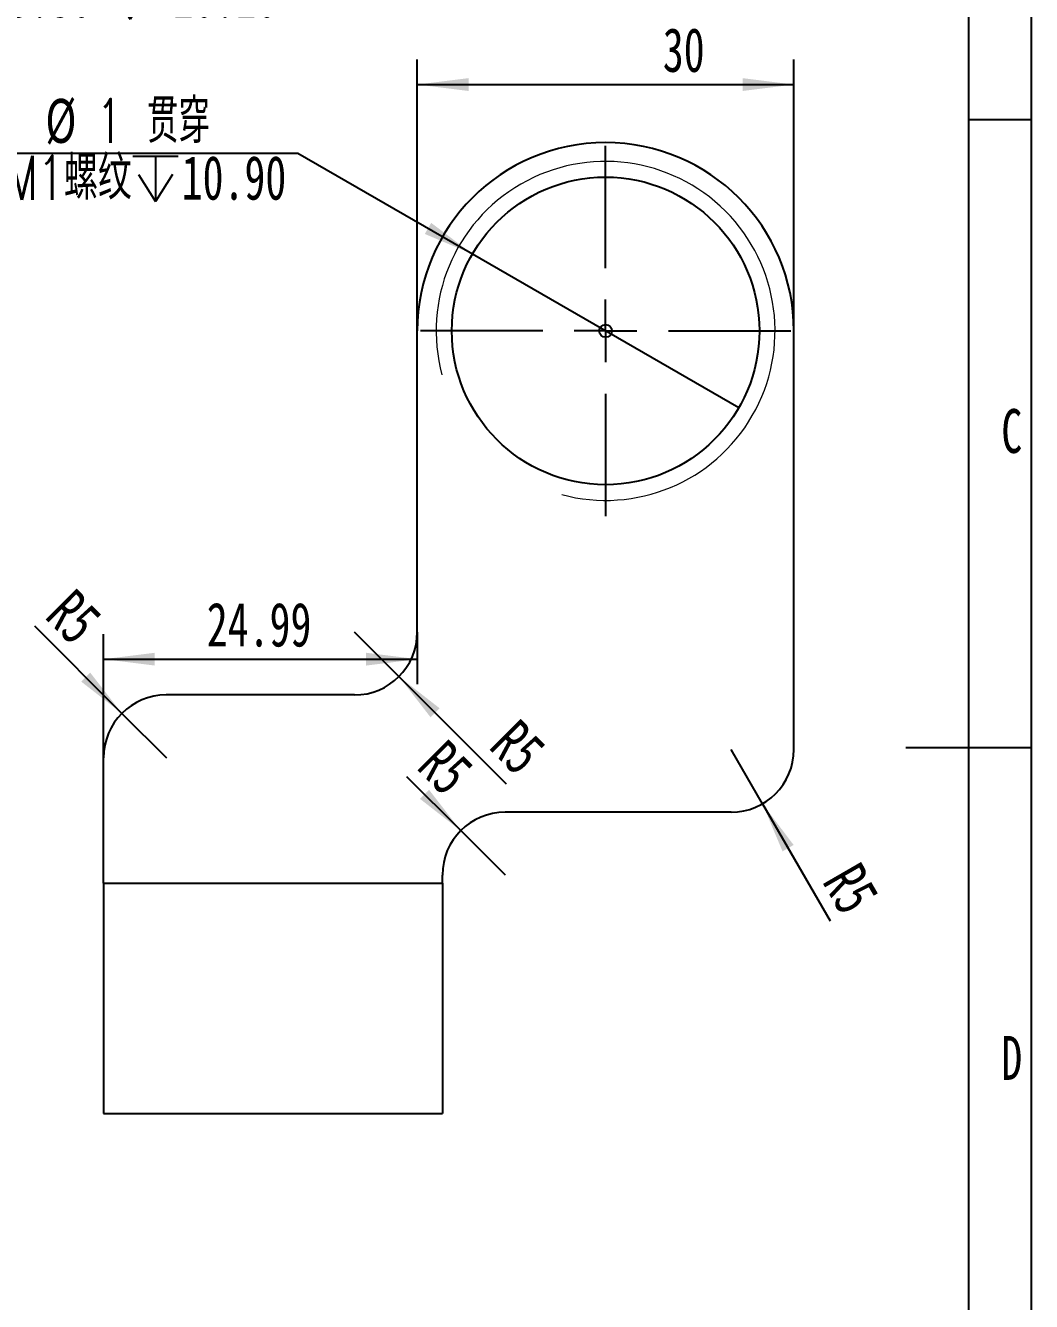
# Model space of a CAD drawing. Header units: millimetres. Extents: x 0 to 210, y 0 to 297.
# Drawn here: x 129.9 to 210, y 104.4 to 206 of the extents above; entities that cross this region are included whole.
import ezdxf

# ---------------------------------------------------------------- set-up
doc = ezdxf.new("R2010")
doc.units = ezdxf.units.MM
doc.layers.add('图框', color=7, linetype='Continuous')
doc.layers.add('根据设置的颜色创建', color=7, linetype='Continuous', lineweight=25)
doc.styles.add('SLDTEXTSTYLE0', font='TXT', dxfattribs={"width": 0.7, "bigfont": 'bigfont'})
doc.styles.add('SLDTEXTSTYLE5', font='TXT', dxfattribs={"width": 0.7})
doc.styles.add('SLDTEXTSTYLE7', font='TXT', dxfattribs={"width": 0.642857})
doc.styles.add('SLDTEXTSTYLE8', font='TXT', dxfattribs={"width": 0.65, "bigfont": 'bigfont'})
doc.dimstyles.new('SLDDIMSTYLE0', dxfattribs={"dimtxt": 3.5, "dimasz": 4.08, "dimexe": 0, "dimexo": 0.0625, "dimgap": 0.875, "dimtad": 2, "dimrnd": 1e-09, "dimzin": 12, "dimdsep": 46, "dimtxsty": 'SLDTEXTSTYLE5', "dimsah": 1, "dimcen": 0.09, "dimadec": 0, "dimazin": 3, "dimtfac": 1, "dimtofl": 0, "dimtmove": 0, "dimatfit": 3, "dimfxl": 0, "dimfrac": 2, "dimtolj": 1, "dimtzin": 12, "dimarcsym": 0})
doc.dimstyles.new('SLDDIMSTYLE6', dxfattribs={"dimtxt": 3.5, "dimasz": 4.08, "dimexe": 0, "dimexo": 0.0625, "dimgap": 0.875, "dimtad": 0, "dimtih": 1, "dimtoh": 1, "dimdec": 6, "dimrnd": 1e-09, "dimzin": 12, "dimdsep": 46, "dimtxsty": 'SLDTEXTSTYLE5', "dimblk1": 'NONE', "dimsah": 1, "dimcen": 0, "dimadec": 0, "dimazin": 3, "dimtfac": 1, "dimtmove": 0, "dimatfit": 3, "dimldrblk": 'NONE', "dimfxl": 0, "dimfrac": 2, "dimtolj": 1, "dimtzin": 12, "dimarcsym": 0})
doc.dimstyles.new('SLDDIMSTYLE7', dxfattribs={"dimtxt": 3.5, "dimasz": 4.08, "dimexe": 0, "dimexo": 0.0625, "dimgap": 0.875, "dimtad": 0, "dimtih": 1, "dimtoh": 1, "dimrnd": 1e-09, "dimzin": 12, "dimdsep": 46, "dimtxsty": 'SLDTEXTSTYLE5', "dimblk1": 'NONE', "dimsah": 1, "dimcen": 0, "dimadec": 0, "dimazin": 3, "dimtfac": 1, "dimtmove": 0, "dimatfit": 3, "dimldrblk": 'NONE', "dimfxl": 0, "dimfrac": 2, "dimtolj": 1, "dimtzin": 12, "dimarcsym": 0})
doc.dimstyles.new('SLDDIMSTYLE8', dxfattribs={"dimtxt": 3.5, "dimasz": 4.08, "dimexe": 0, "dimexo": 0.0625, "dimgap": 0.875, "dimtad": 2, "dimrnd": 1e-09, "dimzin": 12, "dimdsep": 46, "dimtxsty": 'SLDTEXTSTYLE5', "dimsah": 1, "dimcen": 0, "dimadec": 0, "dimazin": 3, "dimtfac": 1, "dimtofl": 0, "dimtmove": 0, "dimatfit": 3, "dimfxl": 0, "dimfrac": 2, "dimtolj": 1, "dimtzin": 12, "dimarcsym": 0})

# ---------------------------------------------------------------- blocks, each defined once
blk = doc.blocks.new('SW_SYMBOL_HOLE_DEPTH')
at = {"layer": '根据设置的颜色创建', "color": 0}
for p, q in [((0, 875), (800, 875)), ((400, 875), (400, 75)), ((100, 555), (400, 75)), ((700, 555), (400, 75))]:
    blk.add_line(p, q, dxfattribs=at)
blk = doc.blocks.new('_D_14')
at = {"layer": '根据设置的颜色创建'}
for p, q in [((108.79, 232.34), (110.44, 229.48)), ((110.44, 229.48), (121.48, 210.37)), ((121.48, 210.37), (149.49, 210.37))]:
    blk.add_line(p, q, dxfattribs=at)
blk.add_solid([(110.44, 229.48), (112.04, 225.7), (112.92, 226.2)], dxfattribs=at)
at = {"layer": '根据设置的颜色创建', "xscale": 0.004511737089201878, "yscale": 0.004511737089201878, "zscale": 0.004511737089201878}
for p in [(140.05, 210.71), (136.38, 206.19)]:
    blk.add_blockref('SW_SYMBOL_HOLE_DEPTH', p, dxfattribs=at)
at = {"layer": '根据设置的颜色创建', "char_height": 3.5, "attachment_point": 1}
for s, insert, style in [('M4 - 6H', (126.85, 214.7), 'SLDTEXTSTYLE7'), ('8', (145.26, 214.7), 'SLDTEXTSTYLE5'), ('%%c', (123.06, 210.2), 'SLDTEXTSTYLE5'), ('3.30', (128.49, 210.18), 'SLDTEXTSTYLE5'), ('10.10', (141.59, 210.18), 'SLDTEXTSTYLE5')]:
    blk.add_mtext(s, dxfattribs=dict(at, insert=insert, style=style))
blk = doc.blocks.new('_None')
blk = doc.blocks.new('_D_15')
at = {"layer": '根据设置的颜色创建'}
for p, q in [((136.08, 147.7), (136.08, 157.55)), ((161.07, 157.7), (161.07, 153.55)), ((136.08, 155.55), (161.07, 155.55))]:
    blk.add_line(p, q, dxfattribs=at)
for points in [[(136.08, 155.55), (140.16, 155.04), (140.16, 156.06)], [(161.07, 155.55), (156.99, 156.06), (156.99, 155.04)]]:
    blk.add_solid(points, dxfattribs=at)
at = {"layer": '根据设置的颜色创建', "insert": (144.3, 160.06), "char_height": 3.5, "attachment_point": 1, "style": 'SLDTEXTSTYLE5'}
blk.add_mtext('24.99', dxfattribs=at)
blk = doc.blocks.new('_D_16')
at = {"layer": '根据设置的颜色创建'}
for p, q in [((161.07, 181.7), (161.07, 203.32)), ((191.07, 181.7), (191.07, 203.32)), ((161.07, 201.32), (191.07, 201.32))]:
    blk.add_line(p, q, dxfattribs=at)
for points in [[(161.07, 201.32), (165.15, 200.81), (165.15, 201.83)], [(191.07, 201.32), (186.99, 201.83), (186.99, 200.81)]]:
    blk.add_solid(points, dxfattribs=at)
at = {"layer": '根据设置的颜色创建', "insert": (180.63, 205.83), "char_height": 3.5, "attachment_point": 1, "style": 'SLDTEXTSTYLE5'}
blk.add_mtext('30', dxfattribs=at)
blk = doc.blocks.new('_D_17')
at = {"layer": '根据设置的颜色创建'}
for p, q in [((151.56, 195.84), (126.21, 195.84)), ((165.46, 187.82), (151.56, 195.84)), ((186.68, 175.57), (165.46, 187.82))]:
    blk.add_line(p, q, dxfattribs=at)
blk.add_solid([(165.46, 187.82), (162.18, 190.3), (161.67, 189.42)], dxfattribs=at)
at = {"layer": '根据设置的颜色创建', "xscale": 0.004511737089201878, "yscale": 0.004511737089201878, "zscale": 0.004511737089201878}
blk.add_blockref('SW_SYMBOL_HOLE_DEPTH', (138.41, 191.66), dxfattribs=at)
at = {"layer": '根据设置的颜色创建', "char_height": 3.5, "attachment_point": 1}
for s, insert, style in [('%%c', (131.44, 200.18), 'SLDTEXTSTYLE5'), ('1 贯穿', (135.56, 200.17), 'SLDTEXTSTYLE8'), ('SM1螺纹', (126.21, 195.65), 'SLDTEXTSTYLE0'), ('10.90', (142.3, 195.65), 'SLDTEXTSTYLE5')]:
    blk.add_mtext(s, dxfattribs=dict(at, insert=insert, style=style))
blk = doc.blocks.new('_D_18')
at = {"layer": '根据设置的颜色创建'}
for q in [(186.07, 148.36), (193.96, 134.7)]:
    blk.add_line((188.57, 144.03), q, dxfattribs=at)
blk.add_solid([(188.57, 144.03), (190.17, 140.24), (191.05, 140.75)], dxfattribs=at)
at = {"layer": '根据设置的颜色创建', "insert": (196.31, 139.6), "char_height": 3.5, "attachment_point": 1, "rotation": 300, "style": 'SLDTEXTSTYLE5'}
blk.add_mtext('R5', dxfattribs=at)
blk = doc.blocks.new('_D_19')
at = {"layer": '根据设置的颜色创建'}
for q in [(160.24, 146.19), (168.07, 138.36)]:
    blk.add_line((164.53, 141.89), q, dxfattribs=at)
blk.add_solid([(164.53, 141.89), (162.01, 145.14), (161.29, 144.42)], dxfattribs=at)
at = {"layer": '根据设置的颜色创建', "insert": (163.39, 149.34), "char_height": 3.5, "attachment_point": 1, "rotation": 315, "style": 'SLDTEXTSTYLE5'}
blk.add_mtext('R5', dxfattribs=at)
blk = doc.blocks.new('_D_20')
at = {"layer": '根据设置的颜色创建'}
for q in [(130.6, 158.18), (141.08, 147.7)]:
    blk.add_line((137.54, 151.23), q, dxfattribs=at)
blk.add_solid([(137.54, 151.23), (135.01, 154.48), (134.3, 153.76)], dxfattribs=at)
at = {"layer": '根据设置的颜色创建', "insert": (133.77, 161.35), "char_height": 3.5, "attachment_point": 1, "rotation": 315, "style": 'SLDTEXTSTYLE5'}
blk.add_mtext('R5', dxfattribs=at)
blk = doc.blocks.new('_D_21')
at = {"layer": '根据设置的颜色创建'}
for q in [(156.07, 157.7), (168.15, 145.62)]:
    blk.add_line((159.61, 154.16), q, dxfattribs=at)
blk.add_solid([(159.61, 154.16), (162.13, 150.92), (162.85, 151.64)], dxfattribs=at)
at = {"layer": '根据设置的颜色创建', "insert": (169.15, 150.96), "char_height": 3.5, "attachment_point": 1, "rotation": 315, "style": 'SLDTEXTSTYLE5'}
blk.add_mtext('R5', dxfattribs=at)
blk = doc.blocks.new('SW_CENTERMARKSYMBOL_2')
at = {"layer": '根据设置的颜色创建', "color": 0}
for p, q in [((0, 5), (0, 14.75)), ((0, 0), (0, 2.5)), ((-5, 0), (-14.75, 0)), ((0, 0), (-2.5, 0)), ((0, 0), (2.5, 0)), ((0, 0), (0, -2.5)), ((5, 0), (14.75, 0)), ((0, -5), (0, -14.75))]:
    blk.add_line(p, q, dxfattribs=at)

msp = doc.modelspace()

# ---------------------------------------------------------------- linework, layer by layer
at = {"color": 7, "linetype": 'Continuous', "lineweight": 25}
for p, q in [((161.0697329, 157.6970055), (161.0697329, 181.6970055)), ((191.0697329, 148.3570055), (191.0697329, 181.6970055)), ((156.0697329, 152.6970055), (141.0761329, 152.6970055)), ((136.0761329, 137.6970055), (136.0761329, 147.6970055)), ((186.0697329, 143.3570055), (168.0697329, 143.3570055)), ((163.0697329, 137.6970055), (163.0697329, 138.3570055)), ((136.0761329, 137.6970055), (136.0761329, 119.3570055)), ((136.0761329, 137.6970055), (163.0697329, 137.6970055)), ((163.0697329, 137.6970055), (163.0697329, 119.3570055)), ((136.0761329, 119.3570055), (163.0697329, 119.3570055))]:
    msp.add_line(p, q, dxfattribs=at)
for radius in [12.25, 0.5]:
    msp.add_circle((176.0697329, 181.6970055), radius, dxfattribs=at)
for centre, radius, start, end in [((176.0697329, 181.6970055), 15, 0, 180), ((156.0697329, 157.6970055), 5, 270, 0), ((141.0761329, 147.6970055), 5, 90, 180), ((186.0697329, 148.3570055), 5, 270, 0), ((168.0697329, 138.3570055), 5, 90, 180)]:
    msp.add_arc(centre, radius, start, end, dxfattribs=at)
at = {"color": 7, "linetype": 'Continuous', "lineweight": 18}
msp.add_arc((176.0697329, 181.6970055), 13.5, 255, 195, dxfattribs=at)
at = {"layer": '图框'}
for p, q in [((210, 0), (210, 297)), ((210, 198.5), (205, 198.5))]:
    msp.add_line(p, q, dxfattribs=at)
at = {"layer": '图框', "lineweight": 25}
for p, q in [((205, 4.9729393), (205, 292)), ((210, 148.5), (200, 148.5))]:
    msp.add_line(p, q, dxfattribs=at)

# ---------------------------------------------------------------- block references
at = {"layer": '根据设置的颜色创建'}
msp.add_blockref('SW_CENTERMARKSYMBOL_2', (176.0697329, 181.6970055), dxfattribs=at)

# ---------------------------------------------------------------- texts
at = {"layer": '图框', "char_height": 3.5, "attachment_point": 2, "style": 'SLDTEXTSTYLE5'}
for s, insert in [('C', (208.4272569, 175.4760692)), ('D', (208.4296875, 125.5409201))]:
    msp.add_mtext(s, dxfattribs=dict(at, insert=insert))

# ---------------------------------------------------------------- dimensions: what is measured, and where the dimension line sits
at = {"layer": '根据设置的颜色创建'}
for p1, p2, text, dimstyle, picture, middle in [((108.7944644, 232.3415149), (110.4442241, 229.4834924), ' M4 - 6H {\\fGDT;x} 8\\P%%c 3.30 {\\fGDT;x} 10.10\\P', 'SLDDIMSTYLE6', '_D_14', (136.27544, 210.184694)), ((186.6792917, 175.5733007), (165.460174, 187.8207103), '%%c1 贯穿\\PSM1螺纹 {\\fGDT;x}10.90', 'SLDDIMSTYLE7', '_D_17', (138.0918707, 195.6567743))]:
    dim = msp.add_diameter_dim_2p(p1=p1, p2=p2, text=text, dimstyle=dimstyle, override={"dimpost": '<>'}, dxfattribs=at)
    dim.commit()
    dim.dimension.update_dxf_attribs({"geometry": picture, "text_midpoint": middle, "dimtype": 163})
for base, p1, p2, picture, middle in [((191.0697329, 201.3195454), (161.0697329, 181.6970055), (191.0697329, 181.6970055), '_D_16', (182.1646447, 201.3195454)), ((161.0697329, 155.5493505), (136.0761329, 147.6970055), (161.0697329, 157.6970055), '_D_15', (148.1297356, 155.5493505))]:
    dim = msp.add_linear_dim(base=base, p1=p1, p2=p2, dimstyle='SLDDIMSTYLE0', dxfattribs=at)
    dim.commit()
    dim.dimension.update_dxf_attribs({"geometry": picture, "text_midpoint": middle, "dimtype": 160})
for center, mpoint, picture, middle in [((141.0761329, 147.6970055), (137.5405989, 151.2325394), '_D_20', (131.5609693, 157.212189)), ((156.0697329, 157.6970055), (159.6052668, 154.1614716), '_D_21', (167.1669811, 146.5997772)), ((168.0697329, 138.3570055), (164.5341989, 141.8925394), '_D_19', (161.1584057, 145.2683526)), ((186.0697329, 148.3570055), (188.5697329, 144.0268785), '_D_18', (193.2684465, 135.888495))]:
    dim = msp.add_radius_dim(center=center, mpoint=mpoint, dimstyle='SLDDIMSTYLE8', dxfattribs=at)
    dim.commit()
    dim.dimension.update_dxf_attribs({"geometry": picture, "text_midpoint": middle, "dimtype": 164})

doc.saveas('drawing.dxf')
